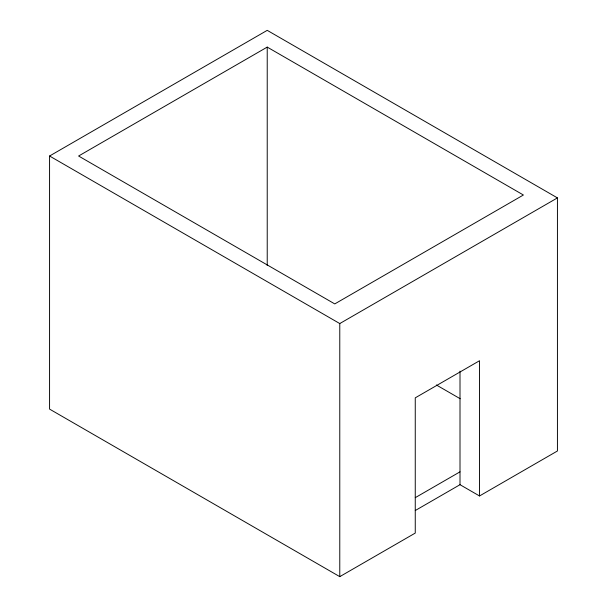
<?xml version="1.0" encoding="UTF-8"?>
<svg xmlns="http://www.w3.org/2000/svg" width="607" height="607" viewBox="0 0 607 607"><rect width="100%" height="100%" fill="white"/><g stroke="black" fill="none" stroke-linecap="round" stroke-linejoin="round"><path stroke-width="0.91" d="M479.522 495.965L479.522 360.74L415.256 397.843L415.256 533.075L339.776 576.65L49.569 409.103L49.569 156.014L267.224 30.35L557.431 197.897L557.431 450.986L479.522 495.965L460.007 484.697L415.264 510.533M267.224 47.103L78.591 156.014L334.768 303.917L523.401 195.006L267.224 47.103L267.224 265.578M49.569 156.014L339.776 323.561L557.431 197.897M415.264 497.664L460.007 471.836M436.365 384.982L460.182 398.731M460.007 371.12L460.007 484.697M339.776 323.561L339.776 576.65"/></g></svg>
